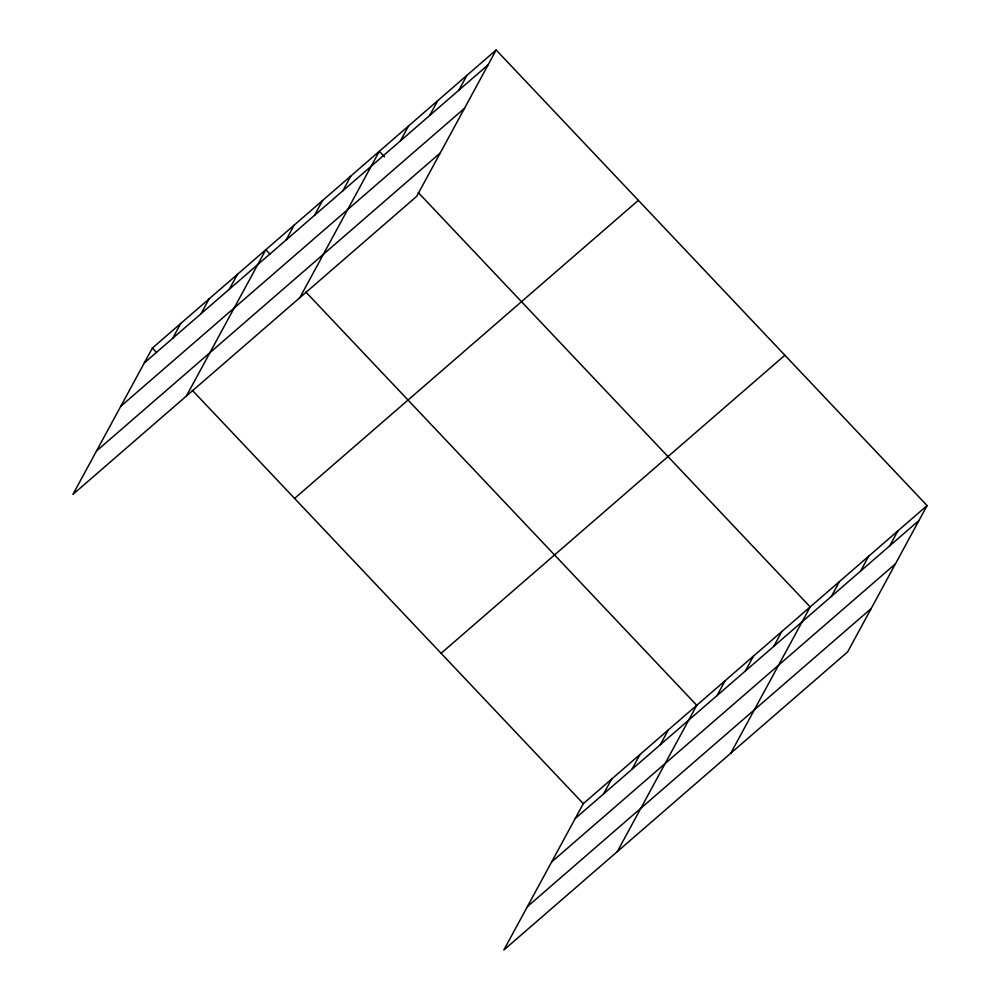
<?xml version="1.0" encoding="UTF-8"?>
<svg xmlns="http://www.w3.org/2000/svg" width="1000" height="1000" viewBox="0 0 1000 1000"><rect width="100%" height="100%" fill="white"/><g stroke="black" fill="none" stroke-linecap="round" stroke-linejoin="round"><path stroke-width="1.5" d="M496.163 50L152.375 348.075L72.912 494.425L416.7 196.35L496.163 50L927.087 505.575L847.625 651.925L503.837 950L583.3 803.65L927.087 505.575M172.675 338.338L180.738 323.475M201.038 313.738L209.1 298.888M229.4 289.15L237.463 274.3M186.363 396.062L265.825 249.7L270.038 254.163M286.125 239.975L294.188 225.113M314.488 215.375L322.55 200.525M342.85 190.787L350.913 175.938M299.812 297.7L379.275 151.337L384.55 156.912M400.438 140.863L408.5 126.013M429.65 115.525L437.725 100.675M458.875 90.188L466.938 75.338M603.6 793.913L611.663 779.05M631.962 769.312L640.025 754.463M660.325 744.725L668.388 729.875M617.288 851.637L696.75 705.288L305.85 292.025M717.05 695.55L725.113 680.688M745.413 670.95L753.475 656.1M773.775 646.363L781.838 631.512M730.738 753.275L810.2 606.925L418.25 192.55M831.35 596.438L839.425 581.587M860.575 571.1L868.637 556.25M889.8 545.763L897.862 530.913M144.312 362.925L488.1 64.85M120.75 406.325L464.538 108.25M96.475 451.025L440.262 152.963M294.587 498.413L638.375 200.338M441.1 653.3L784.887 355.238M575.237 818.5L919.025 520.425M551.675 861.9L895.462 563.825M527.4 906.6L871.188 608.538M152.375 348.075L156.588 352.525M192.4 390.387L583.3 803.65"/></g></svg>
